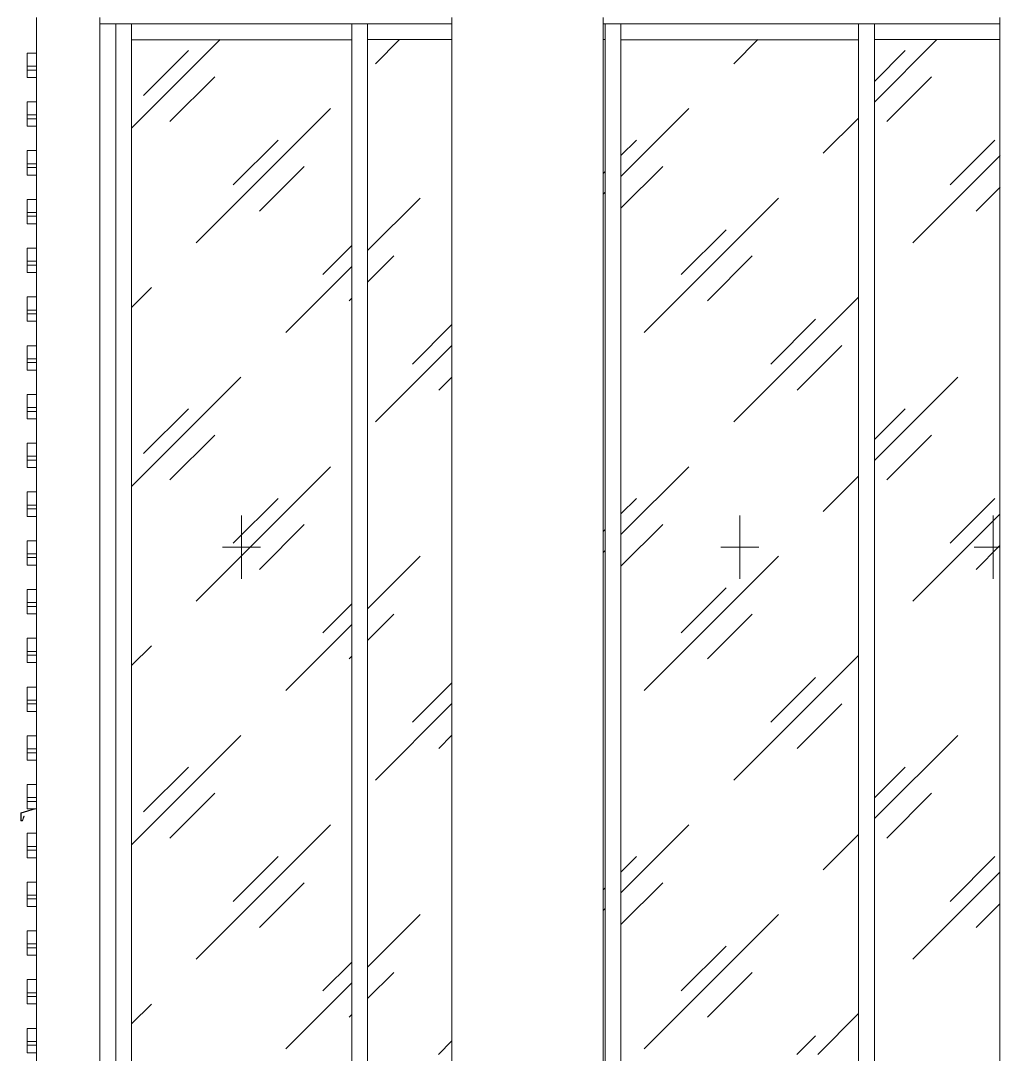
# Model space of a CAD drawing. Header units: millimetres. Extents: x -2128 to 116635, y -18248 to 18481.
# Drawn here: x 39876 to 42968, y 4225 to 7490 of the extents above; entities that cross this region are included whole.
import ezdxf

# ---------------------------------------------------------------- set-up
doc = ezdxf.new("R2010")
doc.units = ezdxf.units.MM
doc.linetypes.add('Штриховая', pattern=[600, 400, -200])
for name, color, linetype, lineweight in [('A-COLS', 7, 'Continuous', 9), ('A-GLAZ', 7, 'Continuous', 9), ('A-GLAZ-1', 7, 'Continuous', 5), ('A-GLAZ-3', 7, 'Штриховая', 5), ('A-GLAZ-CURT', 7, 'Continuous', 9), ('A-GLAZ-CURT-1', 7, 'Continuous', 5), ('A-GLAZ-CWMG', 7, 'Continuous', 9), ('A-WALL-PATT', 7, 'Continuous', 5), ('I-WALL', 7, 'Continuous', 5), ('S-COLS', 7, 'Continuous', 9)]:
    doc.layers.add(name, color=color, linetype=linetype, lineweight=lineweight)
pattern_1 = [(45, (-100, 100), (-282.8427, 282.8427), [200, -600]), (45, (-300, 0), (-282.843, 282.843), [600, -200]), (45, (100, -100), (-282.8427, 282.8427), [200, -600])]
pattern_2 = [(180, (39993.25, -3369), (-2e-14, -154), [125, -137]), (90, (39993.25, -3434), (-262, 2e-14), [65, -89]), (180, (39993.25, -3434), (-2e-14, -154), [125, -137]), (90, (40005.25, -3434), (-262, 2e-14), [65, -89]), (180, (40130.25, -3434), (-2e-14, -154), [125, -137]), (180, (40130.25, -3369), (-2e-14, -154), [125, -137]), (90, (39874.25, -3357), (-262, 2e-14), [65, -89]), (90, (40124.25, -3357), (-262, 2e-14), [65, -89]), (0, (39874.25, -3357), (0, -154), [250, -12]), (0, (39874.25, -3292), (0, -154), [250, -12])]

# ---------------------------------------------------------------- blocks, each defined once
blk = doc.blocks.new('PNS_Панель прямоугольная - Нр_Стекло - 42мм-V32-АР2_Фасад ___-А')
at = {"layer": 'A-GLAZ-CURT-1'}
h = blk.add_hatch(dxfattribs=at)
h.set_pattern_fill('FP_41', color=256, style=0, pattern_type=2)
h.set_pattern_definition(pattern_1)
h.paths.add_polyline_path([(-24469.2, 4225.4), (-24308.6, 4225.4), (-24309, 5413.2), (-24308.6, 5801.8), (-24308.8, 6214.1), (-24307.7, 7430.1), (-24705, 7430.1), (-24705, 4225.4)], flags=0)
at = {"layer": 'A-GLAZ-3'}
for p, q in [((-24330, 5927.7), (-24330, 5727.7)), ((-24390, 5827.7), (-24308.7, 5827.7))]:
    blk.add_line(p, q, dxfattribs=at)
blk = doc.blocks.new('Прямоугольный импост - Рядовой 50х220-26737334-АР2_Фасад ___-А')
at = {"layer": 'A-GLAZ-CWMG'}
for p, q in [((-23155, 7480.1), (-23105, 7480.1)), ((-23155, 7480.1), (-23155, 4200.4)), ((-23105, 7480.1), (-23105, 4200.4))]:
    blk.add_line(p, q, dxfattribs=at)
blk = doc.blocks.new('PNS_Панель прямоугольная - Нр_Стекло - 42мм-V39-АР2_Фасад ___-А')
at = {"layer": 'A-GLAZ-CURT-1'}
h = blk.add_hatch(dxfattribs=at)
h.set_pattern_fill('FP_41', color=256, style=0, pattern_type=2)
h.set_pattern_definition(pattern_1)
h.paths.add_polyline_path([(-25488.2, 4225.4), (-24755, 4225.4), (-24755, 7430.1), (-25505, 7430.1), (-25505, 4225.4)], flags=0)
at = {"layer": 'A-GLAZ-3'}
for p, q in [((-25130, 5927.7), (-25130, 5727.7)), ((-25190, 5827.7), (-25070, 5827.7))]:
    blk.add_line(p, q, dxfattribs=at)
blk = doc.blocks.new('Колонна_Несущая_Прямоугольное сечение - 200х200-29564853-АР2_Фасад ___-А')
at = {"layer": 'S-COLS'}
for p, q in [((-27350, 7500), (-27350, 0)), ((-27150, 7500), (-27150, 0)), ((-27150, 0), (-27350, 0))]:
    blk.add_line(p, q, dxfattribs=at)
blk = doc.blocks.new('PNS_Панель прямоугольная - Нр_Стекло - 42мм-V42-АР2_Фасад ___-А')
at = {"layer": 'A-GLAZ-CURT-1'}
h = blk.add_hatch(dxfattribs=at)
h.set_pattern_fill('FP_41', color=256, style=0, pattern_type=2)
h.set_pattern_definition(pattern_1)
h.paths.add_polyline_path([(-26305, 4225.4), (-26038.6, 4225.4), (-26039, 7430.1), (-26305, 7430.1), (-26305, 4298.9)], flags=0)
h.paths.add_polyline_path([(-25555, 4225.4), (-25555, 7430.1), (-25562.3, 7430.1), (-25561.2, 7158.5), (-25561.3, 6746), (-25561.2, 6453.7), (-25561, 5374.2), (-25561.4, 4225.4)], flags=0)
blk = doc.blocks.new('Колонны 7 - Колонны 1-22925940-АР2_Фасад ___-А')
at = {"layer": 'A-COLS'}
for p, q in [((-26039, 7500), (-26039, -54.1)), ((-25561, -54.1), (-25561, 7500))]:
    blk.add_line(p, q, dxfattribs=at)
blk = doc.blocks.new('Колонны 8 - Колонны 1-22926066-АР2_Фасад ___-А')
at = {"layer": 'A-COLS'}
blk.add_line((-24309, 7500), (-24309, -48.1), dxfattribs=at)
blk = doc.blocks.new('Прямоугольный импост - Рядовой 50х220-26362299-АР2_Фасад ___-А')
at = {"layer": 'A-GLAZ-CWMG'}
blk.add_line((-27150, 7480), (-27100, 7480), dxfattribs=at)
blk = doc.blocks.new('Прямоугольный импост - Рядовой 50х220-V57-АР2_Фасад ___-А')
at = {"layer": 'A-GLAZ-CWMG'}
for p, q in [((-26305, 7430.1), (-26305, 7480.1)), ((-26305, 7480.1), (-26037.5, 7480.1)), ((-25562.5, 7480.1), (-25555, 7480.1)), ((-25555, 7480.1), (-25555, 7430.1)), ((-26305, 7430.1), (-26037.7, 7430.1)), ((-25562.3, 7430.1), (-25555, 7430.1))]:
    blk.add_line(p, q, dxfattribs=at)
blk = doc.blocks.new('Прямоугольный импост - Рядовой 50х220-V36-АР2_Фасад ___-А')
at = {"layer": 'A-GLAZ-CWMG'}
for p, q in [((-23105, 4175.4), (-23105, 4225.4)), ((-23105, 4225.4), (-22355, 4225.4)), ((-22355, 4225.4), (-22355, 4175.4)), ((-23105, 4175.4), (-22355, 4175.4))]:
    blk.add_line(p, q, dxfattribs=at)
blk = doc.blocks.new('Прямоугольный импост - Рядовой 50х220-V58-АР2_Фасад ___-А')
at = {"layer": 'A-GLAZ-CWMG'}
for p, q in [((-24705, 7430.1), (-24705, 7480.1)), ((-24705, 7480.1), (-24307.5, 7480.1)), ((-24705, 7430.1), (-24307.7, 7430.1))]:
    blk.add_line(p, q, dxfattribs=at)
blk = doc.blocks.new('PNS_Панель прямоугольная - Нр_Стекло - 42мм-26475281-АР2_Фасад ___-А')
at = {"layer": 'A-GLAZ-CURT-1'}
h = blk.add_hatch(dxfattribs=at)
h.set_pattern_fill('FP_41', color=256, style=0, pattern_type=2)
h.set_pattern_definition(pattern_1)
h.paths.add_polyline_path([(-26355, 4225.4), (-26355, 7430.1), (-27050, 7430.1), (-27050, 4225.4), (-27016.6, 4225.4)], flags=0)
at = {"layer": 'A-GLAZ-3'}
for p, q in [((-26702.5, 5927.7), (-26702.5, 5727.7)), ((-26762.5, 5827.7), (-26642.5, 5827.7))]:
    blk.add_line(p, q, dxfattribs=at)
blk = doc.blocks.new('Прямоугольный импост - Рядовой 50х220-26475255-АР2_Фасад ___-А')
at = {"layer": 'A-GLAZ-CWMG'}
for p, q in [((-27050, 4175.4), (-27050, 4225.4)), ((-27050, 4225.4), (-26355, 4225.4)), ((-26355, 4225.4), (-26355, 4175.4)), ((-27050, 4175.4), (-26355, 4175.4))]:
    blk.add_line(p, q, dxfattribs=at)
blk = doc.blocks.new('WNW_Отлив - Отлив_металлический-V86-АР2_Фасад ___-А')
at = {"layer": 'A-GLAZ-1'}
for p, q in [((-27357.1, 5000.5), (-27400, 4988)), ((-27399, 4987.2), (-27353.6, 5000.5)), ((-27400, 4988), (-27400, 4963)), ((-27400, 4963), (-27394, 4963)), ((-27399, 4964), (-27399, 4987.2)), ((-27394.7, 4964), (-27399, 4964)), ((-27389.8, 4977.4), (-27394.7, 4964)), ((-27394, 4963), (-27388.9, 4977.1)), ((-27388.9, 4977.1), (-27389.8, 4977.4))]:
    blk.add_line(p, q, dxfattribs=at)

msp = doc.modelspace()

# ---------------------------------------------------------------- hatches: boundary and pattern name
at = {"layer": 'A-WALL-PATT'}
h = msp.add_hatch(dxfattribs=at)
h.set_pattern_fill('FP_57', color=256, style=0, pattern_type=2)
h.set_pattern_definition(pattern_2)
h.paths.add_polyline_path([(39925.8, 7310.5), (39925.8, 7387.5), (39895.8, 7387.5), (39895.8, 7310.5)], flags=0)
h = msp.add_hatch(dxfattribs=at)
h.set_pattern_fill('FP_57', color=256, style=0, pattern_type=2)
h.set_pattern_definition(pattern_2)
h.paths.add_polyline_path([(39925.8, 7156.5), (39925.8, 7233.5), (39895.8, 7233.5), (39895.8, 7156.5)], flags=0)
h = msp.add_hatch(dxfattribs=at)
h.set_pattern_fill('FP_57', color=256, style=0, pattern_type=2)
h.set_pattern_definition(pattern_2)
h.paths.add_polyline_path([(39925.8, 7002.5), (39925.8, 7079.5), (39895.8, 7079.5), (39895.8, 7002.5)], flags=0)
h = msp.add_hatch(dxfattribs=at)
h.set_pattern_fill('FP_57', color=256, style=0, pattern_type=2)
h.set_pattern_definition(pattern_2)
h.paths.add_polyline_path([(39925.8, 6848.5), (39925.8, 6925.5), (39895.8, 6925.5), (39895.8, 6848.5)], flags=0)
h = msp.add_hatch(dxfattribs=at)
h.set_pattern_fill('FP_57', color=256, style=0, pattern_type=2)
h.set_pattern_definition(pattern_2)
h.paths.add_polyline_path([(39925.8, 6694.5), (39925.8, 6771.5), (39895.8, 6771.5), (39895.8, 6694.5)], flags=0)
h = msp.add_hatch(dxfattribs=at)
h.set_pattern_fill('FP_57', color=256, style=0, pattern_type=2)
h.set_pattern_definition(pattern_2)
h.paths.add_polyline_path([(39925.8, 6540.5), (39925.8, 6617.5), (39895.8, 6617.5), (39895.8, 6540.5)], flags=0)
h = msp.add_hatch(dxfattribs=at)
h.set_pattern_fill('FP_57', color=256, style=0, pattern_type=2)
h.set_pattern_definition(pattern_2)
h.paths.add_polyline_path([(39925.8, 6386.5), (39925.8, 6463.5), (39895.8, 6463.5), (39895.8, 6386.5)], flags=0)
h = msp.add_hatch(dxfattribs=at)
h.set_pattern_fill('FP_57', color=256, style=0, pattern_type=2)
h.set_pattern_definition(pattern_2)
h.paths.add_polyline_path([(39925.8, 6232.5), (39925.8, 6309.5), (39895.8, 6309.5), (39895.8, 6232.5)], flags=0)
h = msp.add_hatch(dxfattribs=at)
h.set_pattern_fill('FP_57', color=256, style=0, pattern_type=2)
h.set_pattern_definition(pattern_2)
h.paths.add_polyline_path([(39895.8, 6078.5), (39925.8, 6078.5), (39925.8, 6155.5), (39895.8, 6155.5), (39895.8, 6101.2)], flags=0)
h = msp.add_hatch(dxfattribs=at)
h.set_pattern_fill('FP_57', color=256, style=0, pattern_type=2)
h.set_pattern_definition(pattern_2)
h.paths.add_polyline_path([(39925.8, 5924.5), (39925.8, 6001.5), (39895.8, 6001.5), (39895.8, 5924.5)], flags=0)
h = msp.add_hatch(dxfattribs=at)
h.set_pattern_fill('FP_57', color=256, style=0, pattern_type=2)
h.set_pattern_definition(pattern_2)
h.paths.add_polyline_path([(39925.8, 5770.5), (39925.8, 5847.5), (39895.8, 5847.5), (39895.8, 5770.5)], flags=0)
h = msp.add_hatch(dxfattribs=at)
h.set_pattern_fill('FP_57', color=256, style=0, pattern_type=2)
h.set_pattern_definition(pattern_2)
h.paths.add_polyline_path([(39925.8, 5616.5), (39925.8, 5693.5), (39895.8, 5693.5), (39895.8, 5616.5)], flags=0)
h = msp.add_hatch(dxfattribs=at)
h.set_pattern_fill('FP_57', color=256, style=0, pattern_type=2)
h.set_pattern_definition(pattern_2)
h.paths.add_polyline_path([(39925.8, 5462.5), (39925.8, 5539.5), (39895.8, 5539.5), (39895.8, 5462.5)], flags=0)
h = msp.add_hatch(dxfattribs=at)
h.set_pattern_fill('FP_57', color=256, style=0, pattern_type=2)
h.set_pattern_definition(pattern_2)
h.paths.add_polyline_path([(39925.8, 5308.5), (39925.8, 5385.5), (39895.8, 5385.5), (39895.8, 5308.5)], flags=0)
h = msp.add_hatch(dxfattribs=at)
h.set_pattern_fill('FP_57', color=256, style=0, pattern_type=2)
h.set_pattern_definition(pattern_2)
h.paths.add_polyline_path([(39925.8, 5154.5), (39925.8, 5231.5), (39895.8, 5231.5), (39895.8, 5154.5)], flags=0)
h = msp.add_hatch(dxfattribs=at)
h.set_pattern_fill('FP_57', color=256, style=0, pattern_type=2)
h.set_pattern_definition(pattern_2)
h.paths.add_polyline_path([(39922.2, 5000.5), (39925.8, 5001.5), (39925.8, 5077.5), (39895.8, 5077.5), (39895.8, 5000.5), (39921.6, 5000.5)], flags=0)
h = msp.add_hatch(dxfattribs=at)
h.set_pattern_fill('FP_57', color=256, style=0, pattern_type=2)
h.set_pattern_definition(pattern_2)
h.paths.add_polyline_path([(39925.8, 4846.5), (39925.8, 4923.5), (39895.8, 4923.5), (39895.8, 4846.5)], flags=0)
h = msp.add_hatch(dxfattribs=at)
h.set_pattern_fill('FP_57', color=256, style=0, pattern_type=2)
h.set_pattern_definition(pattern_2)
h.paths.add_polyline_path([(39925.8, 4692.5), (39925.8, 4769.5), (39895.8, 4769.5), (39895.8, 4692.5)], flags=0)
h = msp.add_hatch(dxfattribs=at)
h.set_pattern_fill('FP_57', color=256, style=0, pattern_type=2)
h.set_pattern_definition(pattern_2)
h.paths.add_polyline_path([(39925.8, 4538.5), (39925.8, 4615.5), (39895.8, 4615.5), (39895.8, 4538.5)], flags=0)
h = msp.add_hatch(dxfattribs=at)
h.set_pattern_fill('FP_57', color=256, style=0, pattern_type=2)
h.set_pattern_definition(pattern_2)
h.paths.add_polyline_path([(39925.8, 4384.5), (39925.8, 4461.5), (39895.8, 4461.5), (39895.8, 4384.5)], flags=0)
h = msp.add_hatch(dxfattribs=at)
h.set_pattern_fill('FP_57', color=256, style=0, pattern_type=2)
h.set_pattern_definition(pattern_2)
h.paths.add_polyline_path([(39925.8, 4230.5), (39925.8, 4307.5), (39895.8, 4307.5), (39895.8, 4230.5)], flags=0)

# ---------------------------------------------------------------- linework, layer by layer
at = {"layer": 'I-WALL'}
for p, q in [((39895.8, 7310.5), (39895.8, 7387.5)), ((39925.8, 7387.5), (39895.8, 7387.5)), ((39925.8, 7310.5), (39895.8, 7310.5)), ((39895.8, 7156.5), (39895.8, 7233.5)), ((39925.8, 7233.5), (39895.8, 7233.5)), ((39925.8, 7156.5), (39895.8, 7156.5)), ((39895.8, 7002.5), (39895.8, 7079.5)), ((39925.8, 7079.5), (39895.8, 7079.5)), ((39925.8, 7002.5), (39895.8, 7002.5)), ((39895.8, 6848.5), (39895.8, 6925.5)), ((39925.8, 6925.5), (39895.8, 6925.5)), ((39925.8, 6848.5), (39895.8, 6848.5)), ((39895.8, 6694.5), (39895.8, 6771.5)), ((39925.8, 6771.5), (39895.8, 6771.5)), ((39925.8, 6694.5), (39895.8, 6694.5)), ((39895.8, 6540.5), (39895.8, 6617.5)), ((39925.8, 6617.5), (39895.8, 6617.5)), ((39925.8, 6540.5), (39895.8, 6540.5)), ((39895.8, 6386.5), (39895.8, 6463.5)), ((39925.8, 6463.5), (39895.8, 6463.5)), ((39925.8, 6386.5), (39895.8, 6386.5)), ((39895.8, 6232.5), (39895.8, 6309.5)), ((39925.8, 6309.5), (39895.8, 6309.5)), ((39925.8, 6232.5), (39895.8, 6232.5)), ((39895.8, 6078.5), (39895.8, 6155.5)), ((39925.8, 6155.5), (39895.8, 6155.5)), ((39925.8, 6078.5), (39895.8, 6078.5)), ((39895.8, 5924.5), (39895.8, 6001.5)), ((39925.8, 6001.5), (39895.8, 6001.5)), ((39925.8, 5924.5), (39895.8, 5924.5)), ((39895.8, 5770.5), (39895.8, 5847.5)), ((39925.8, 5847.5), (39895.8, 5847.5)), ((39925.8, 5770.5), (39895.8, 5770.5)), ((39895.8, 5616.5), (39895.8, 5693.5)), ((39925.8, 5693.5), (39895.8, 5693.5)), ((39925.8, 5616.5), (39895.8, 5616.5)), ((39895.8, 5462.5), (39895.8, 5539.5)), ((39925.8, 5539.5), (39895.8, 5539.5)), ((39925.8, 5462.5), (39895.8, 5462.5)), ((39895.8, 5308.5), (39895.8, 5385.5)), ((39925.8, 5385.5), (39895.8, 5385.5)), ((39925.8, 5308.5), (39895.8, 5308.5)), ((39895.8, 5154.5), (39895.8, 5231.5)), ((39925.8, 5231.5), (39895.8, 5231.5)), ((39925.8, 5154.5), (39895.8, 5154.5)), ((39895.8, 5000.5), (39895.8, 5077.5)), ((39925.8, 5077.5), (39895.8, 5077.5)), ((39925.8, 5000.5), (39895.8, 5000.5)), ((39895.8, 4846.5), (39895.8, 4923.5)), ((39925.8, 4923.5), (39895.8, 4923.5)), ((39925.8, 4846.5), (39895.8, 4846.5)), ((39895.8, 4692.5), (39895.8, 4769.5)), ((39925.8, 4769.5), (39895.8, 4769.5)), ((39925.8, 4692.5), (39895.8, 4692.5)), ((39895.8, 4538.5), (39895.8, 4615.5)), ((39925.8, 4615.5), (39895.8, 4615.5)), ((39925.8, 4538.5), (39895.8, 4538.5)), ((39895.8, 4384.5), (39895.8, 4461.5)), ((39925.8, 4461.5), (39895.8, 4461.5)), ((39925.8, 4384.5), (39895.8, 4384.5)), ((39895.8, 4230.5), (39895.8, 4307.5)), ((39925.8, 4307.5), (39895.8, 4307.5)), ((39925.8, 4230.5), (39895.8, 4230.5))]:
    msp.add_line(p, q, dxfattribs=at)

# ---------------------------------------------------------------- block references
at = {"layer": 'A-COLS'}
for name in ['Колонны 7 - Колонны 1-22925940-АР2_Фасад ___-А', 'Колонны 8 - Колонны 1-22926066-АР2_Фасад ___-А']:
    msp.add_blockref(name, (67275.8, 0), dxfattribs=at)
at = {"layer": 'A-GLAZ'}
msp.add_blockref('WNW_Отлив - Отлив_металлический-V86-АР2_Фасад ___-А', (67275.8, 0), dxfattribs=at)
at = {"layer": 'A-GLAZ-CURT'}
for name in ['PNS_Панель прямоугольная - Нр_Стекло - 42мм-26475281-АР2_Фасад ___-А', 'PNS_Панель прямоугольная - Нр_Стекло - 42мм-V42-АР2_Фасад ___-А', 'PNS_Панель прямоугольная - Нр_Стекло - 42мм-V39-АР2_Фасад ___-А', 'PNS_Панель прямоугольная - Нр_Стекло - 42мм-V32-АР2_Фасад ___-А']:
    msp.add_blockref(name, (67275.8, 0), dxfattribs=at)
at = {"layer": 'A-GLAZ-CWMG'}
for name, p in [('Прямоугольный импост - Рядовой 50х220-26362299-АР2_Фасад ___-А', (67275.8, 0)), ('Прямоугольный импост - Рядовой 50х220-26737334-АР2_Фасад ___-А', (63330.8, 0)), ('Прямоугольный импост - Рядовой 50х220-26475255-АР2_Фасад ___-А', (67275.8, 3254.6)), ('Прямоугольный импост - Рядовой 50х220-26737334-АР2_Фасад ___-А', (64075.8, 0)), ('Прямоугольный импост - Рядовой 50х220-V57-АР2_Фасад ___-А', (67275.8, 0)), ('Прямоугольный импост - Рядовой 50х220-26737334-АР2_Фасад ___-А', (64875.8, 0)), ('Прямоугольный импост - Рядовой 50х220-V36-АР2_Фасад ___-А', (64875.8, 3254.6)), ('Прямоугольный импост - Рядовой 50х220-26737334-АР2_Фасад ___-А', (65675.8, 0)), ('Прямоугольный импост - Рядовой 50х220-V58-АР2_Фасад ___-А', (67275.8, 0))]:
    msp.add_blockref(name, p, dxfattribs=at)
at = {"layer": 'S-COLS'}
msp.add_blockref('Колонна_Несущая_Прямоугольное сечение - 200х200-29564853-АР2_Фасад ___-А', (67275.8, 0), dxfattribs=at)

doc.saveas('drawing.dxf')
